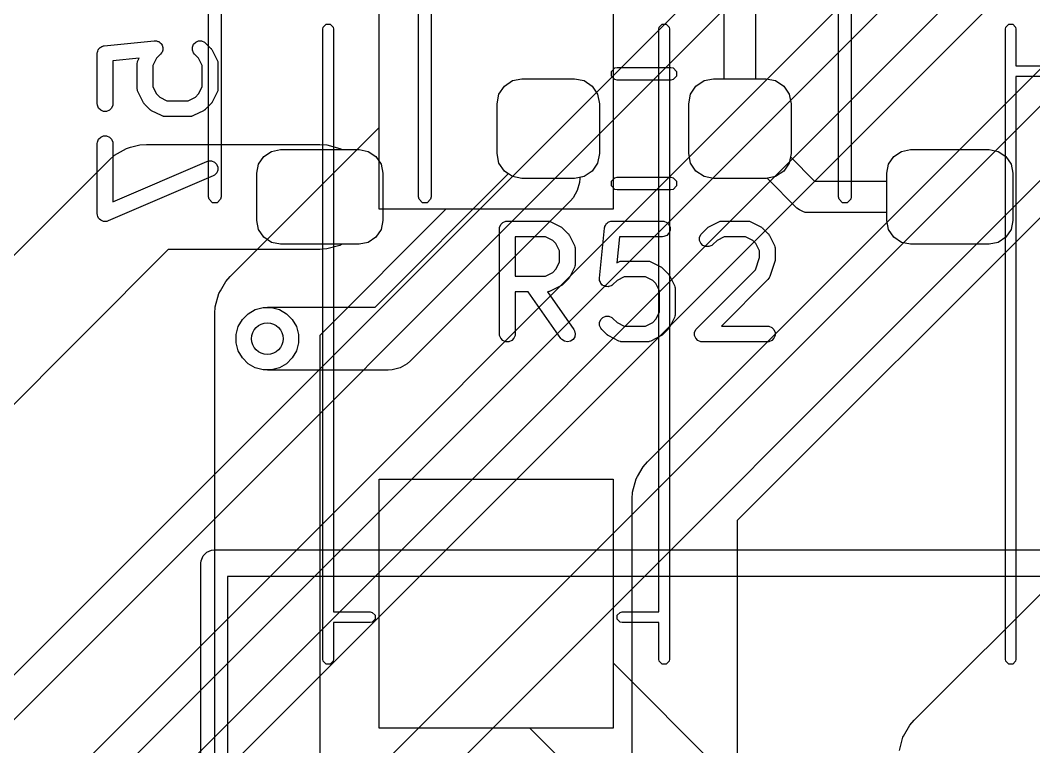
# Model space of a CAD drawing. Header units: inches. Extents: x 1.3 to 5.24, y -7.03 to -1.12.
# Drawn here: x 3.4507 to 3.8307, y -4.1884 to -3.9161 of the extents above; entities that cross this region are included whole.
import ezdxf

# ---------------------------------------------------------------- set-up
doc = ezdxf.new("R2010")
doc.units = ezdxf.units.IN
doc.header["$MEASUREMENT"] = 0
for name, color, linetype, true_color in [('B.Cu', 153, 'CONTINUOUS', 0x4d7fc4), ('B.Mask', 4, 'CONTINUOUS', 0x02ffee), ('B.Paste', 132, 'CONTINUOUS', 0x00c2c2), ('B.Silkscreen', 31, 'CONTINUOUS', 0xe8b2a7), ('F.Cu', 13, 'CONTINUOUS', 0xc83434), ('F.Mask', 201, 'CONTINUOUS', 0xd864ff), ('F.Paste', 253, 'CONTINUOUS', 0xb4a09a), ('F.Silkscreen', 41, 'CONTINUOUS', 0xf2eda1), ('In1.Cu', 91, 'CONTINUOUS', 0x7fc87f), ('In2.Cu', 33, 'CONTINUOUS', 0xce7d2c)]:
    doc.layers.add(name, color=color, linetype=linetype, true_color=true_color)

msp = doc.modelspace()

# ---------------------------------------------------------------- linework, layer by layer
at = {"layer": 'B.Cu', "linetype": 'CONTINUOUS'}
for p, q in [((3.5852, -3.95629), (3.5852, -3.89358)), ((3.673, -3.89358), (3.673, -3.98689)), ((3.52939, -4.01211), (3.5852, -3.95629)), ((3.61029, -3.98689), (3.56299, -4.03418)), ((3.673, -3.98689), (3.61029, -3.98689)), ((3.52769, -4.01405), (3.52939, -4.01211)), ((3.52573, -4.01744), (3.52769, -4.01405)), ((3.52769, -4.01405), (3.52769, -4.01405)), ((3.52379, -4.02346), (3.52512, -4.0185)), ((3.52512, -4.0185), (3.52573, -4.01744)), ((3.52362, -4.02603), (3.52379, -4.02346)), ((3.52379, -4.02346), (3.52379, -4.02346)), ((3.52362, -4.03543), (3.52362, -4.02603)), ((3.56299, -4.03418), (3.56299, -4.03543)), ((3.52362, -4.22752), (3.52362, -4.03543)), ((3.56299, -4.03543), (3.56299, -4.21936)), ((3.5852, -4.18138), (3.5852, -4.08807)), ((3.5852, -4.08807), (3.673, -4.08807)), ((3.673, -4.08807), (3.673, -4.15697)), ((3.78587, -4.17842), (3.84111, -4.12318)), ((3.673, -4.15697), (3.71371, -4.19768)), ((3.78417, -4.18036), (3.78587, -4.17842)), ((3.64173, -4.18138), (3.5852, -4.18138)), ((3.6801, -4.21975), (3.64173, -4.18138)), ((3.78184, -4.18439), (3.78417, -4.18036)), ((3.78417, -4.18036), (3.78417, -4.18036)), ((3.78027, -4.18977), (3.7816, -4.18481)), ((3.7816, -4.18481), (3.78184, -4.18439))]:
    msp.add_line(p, q, dxfattribs=at)
at = {"layer": 'B.Cu'}
msp.add_circle((3.54331, -4.03543), 0.00591, dxfattribs=at)
at = {"layer": 'B.Mask', "linetype": 'CONTINUOUS'}
for p, q in [((3.5852, -3.98689), (3.5852, -3.89358)), ((3.673, -3.89358), (3.673, -3.98689)), ((3.673, -3.98689), (3.5852, -3.98689)), ((3.5852, -4.18138), (3.5852, -4.08807)), ((3.5852, -4.08807), (3.673, -4.08807)), ((3.673, -4.08807), (3.673, -4.18138)), ((3.673, -4.18138), (3.5852, -4.18138))]:
    msp.add_line(p, q, dxfattribs=at)
at = {"layer": 'B.Paste', "linetype": 'CONTINUOUS'}
for p, q in [((3.5852, -3.98689), (3.5852, -3.89358)), ((3.673, -3.89358), (3.673, -3.98689)), ((3.673, -3.98689), (3.5852, -3.98689)), ((3.5852, -4.18138), (3.5852, -4.08807)), ((3.5852, -4.08807), (3.673, -4.08807)), ((3.673, -4.08807), (3.673, -4.18138)), ((3.673, -4.18138), (3.5852, -4.18138))]:
    msp.add_line(p, q, dxfattribs=at)
at = {"layer": 'B.Silkscreen', "linetype": 'CONTINUOUS'}
for p, q in [((3.56414, -3.91937), (3.56429, -3.91862)), ((3.56414, -4.15559), (3.56414, -3.91937)), ((3.56429, -3.91862), (3.56536, -3.91755)), ((3.56536, -3.91755), (3.56686, -3.91755)), ((3.56686, -3.91755), (3.56793, -3.91862)), ((3.56793, -3.91862), (3.56808, -3.91937)), ((3.56808, -3.91937), (3.56808, -4.13787)), ((3.69012, -3.91937), (3.69027, -3.91862)), ((3.69012, -4.13787), (3.69012, -3.91937)), ((3.69027, -3.91862), (3.69134, -3.91755)), ((3.69134, -3.91755), (3.69285, -3.91755)), ((3.69285, -3.91755), (3.69391, -3.91862)), ((3.69391, -3.91862), (3.69406, -3.91937)), ((3.69406, -3.91937), (3.69406, -4.15559)), ((3.82005, -3.91937), (3.8202, -3.91862)), ((3.82005, -4.15559), (3.82005, -3.91937)), ((3.8202, -3.91862), (3.82126, -3.91755)), ((3.82126, -3.91755), (3.82277, -3.91755)), ((3.82277, -3.91755), (3.82383, -3.91862)), ((3.82383, -3.91862), (3.82398, -3.91937)), ((3.82398, -3.91937), (3.82398, -3.93315)), ((3.48218, -3.92563), (3.50093, -3.92376)), ((3.50093, -3.92376), (3.50151, -3.92376)), ((3.50151, -3.92376), (3.50165, -3.9238)), ((3.50165, -3.9238), (3.5018, -3.9238)), ((3.5018, -3.9238), (3.5022, -3.92397)), ((3.5022, -3.92397), (3.50261, -3.92409)), ((3.50261, -3.92409), (3.50272, -3.92418)), ((3.50272, -3.92418), (3.50286, -3.92424)), ((3.50286, -3.92424), (3.50317, -3.92455)), ((3.50317, -3.92455), (3.5035, -3.92482)), ((3.5035, -3.92482), (3.50357, -3.92495)), ((3.50357, -3.92495), (3.50368, -3.92506)), ((3.50368, -3.92506), (3.50384, -3.92545)), ((3.5152, -3.92612), (3.51564, -3.92506)), ((3.51564, -3.92506), (3.51645, -3.92424)), ((3.51645, -3.92424), (3.51752, -3.9238)), ((3.51752, -3.9238), (3.51867, -3.9238)), ((3.51867, -3.9238), (3.51973, -3.92424)), ((3.51973, -3.92424), (3.52018, -3.92461)), ((3.52018, -3.92461), (3.52206, -3.92648)), ((3.47952, -3.92857), (3.47954, -3.92836)), ((3.47952, -3.94732), (3.47952, -3.92857)), ((3.47953, -3.92829), (3.47956, -3.92822)), ((3.47954, -3.92836), (3.47953, -3.92829)), ((3.47956, -3.92822), (3.47958, -3.928)), ((3.47958, -3.928), (3.47974, -3.9276)), ((3.47974, -3.9276), (3.47987, -3.92718)), ((3.47987, -3.92718), (3.47996, -3.92707)), ((3.47996, -3.92707), (3.48002, -3.92693)), ((3.48002, -3.92693), (3.48032, -3.92663)), ((3.48032, -3.92663), (3.4806, -3.92629)), ((3.4806, -3.92629), (3.48073, -3.92622)), ((3.48073, -3.92622), (3.48083, -3.92612)), ((3.48083, -3.92612), (3.48123, -3.92595)), ((3.48123, -3.92595), (3.48161, -3.92575)), ((3.48161, -3.92575), (3.48183, -3.9257)), ((3.48183, -3.9257), (3.4819, -3.92568)), ((3.4819, -3.92568), (3.48197, -3.92568)), ((3.48197, -3.92568), (3.48218, -3.92563)), ((3.50331, -3.92878), (3.50177, -3.93032)), ((3.50368, -3.92834), (3.50331, -3.92878)), ((3.50373, -3.9282), (3.50368, -3.92834)), ((3.50383, -3.92808), (3.50373, -3.9282)), ((3.50395, -3.92767), (3.50383, -3.92808)), ((3.50384, -3.92545), (3.50405, -3.92584)), ((3.50412, -3.92727), (3.50395, -3.92767)), ((3.50405, -3.92584), (3.50406, -3.92598)), ((3.50406, -3.92598), (3.50412, -3.92612)), ((3.50412, -3.92612), (3.50412, -3.92655)), ((3.50412, -3.92655), (3.50416, -3.92698)), ((3.50416, -3.92698), (3.50412, -3.92712)), ((3.50412, -3.92712), (3.50412, -3.92727)), ((3.5152, -3.92727), (3.5152, -3.92612)), ((3.51564, -3.92834), (3.5152, -3.92727)), ((3.51601, -3.92878), (3.51564, -3.92834)), ((3.51754, -3.93032), (3.51601, -3.92878)), ((3.52206, -3.92648), (3.52224, -3.92671)), ((3.52224, -3.92671), (3.5223, -3.92676)), ((3.5223, -3.92676), (3.52236, -3.92685)), ((3.52236, -3.92685), (3.52242, -3.92693)), ((3.52242, -3.92693), (3.52245, -3.927)), ((3.52245, -3.927), (3.52261, -3.92725)), ((3.52261, -3.92725), (3.52448, -3.931)), ((3.4952, -3.93027), (3.48543, -3.93124)), ((3.48543, -3.93124), (3.48543, -3.94732)), ((3.49452, -3.93232), (3.49458, -3.93174)), ((3.49452, -3.94169), (3.49452, -3.93232)), ((3.49458, -3.93174), (3.49462, -3.93165)), ((3.49462, -3.93154), (3.49483, -3.931)), ((3.49462, -3.93165), (3.49462, -3.93154)), ((3.49483, -3.931), (3.4952, -3.93027)), ((3.50177, -3.93032), (3.50042, -3.93302)), ((3.51889, -3.93302), (3.51754, -3.93032)), ((3.52448, -3.931), (3.52469, -3.93154)), ((3.52469, -3.93154), (3.5247, -3.93165)), ((3.5247, -3.93165), (3.52474, -3.93174)), ((3.52474, -3.93174), (3.5248, -3.93232)), ((3.5248, -3.93232), (3.5248, -3.94169)), ((3.50042, -3.93302), (3.50042, -3.941)), ((3.51889, -3.941), (3.51889, -3.93302)), ((3.82398, -3.93315), (3.83776, -3.93315)), ((3.83776, -3.93709), (3.82398, -3.93709)), ((3.82398, -3.93709), (3.82398, -4.15559)), ((3.49458, -3.94227), (3.49452, -3.94169)), ((3.49462, -3.94237), (3.49458, -3.94227)), ((3.49462, -3.94247), (3.49462, -3.94237)), ((3.49483, -3.94302), (3.49462, -3.94247)), ((3.49671, -3.94676), (3.49483, -3.94302)), ((3.50042, -3.941), (3.50177, -3.9437)), ((3.50177, -3.9437), (3.50297, -3.94489)), ((3.51634, -3.94489), (3.51754, -3.9437)), ((3.51754, -3.9437), (3.51889, -3.941)), ((3.52448, -3.94302), (3.52261, -3.94676)), ((3.52469, -3.94247), (3.52448, -3.94302)), ((3.5247, -3.94237), (3.52469, -3.94247)), ((3.52474, -3.94227), (3.5247, -3.94237)), ((3.5248, -3.94169), (3.52474, -3.94227)), ((3.47958, -3.9479), (3.47952, -3.94732)), ((3.48002, -3.94896), (3.47958, -3.9479)), ((3.48537, -3.9479), (3.48493, -3.94896)), ((3.48543, -3.94732), (3.48537, -3.9479)), ((3.49686, -3.94701), (3.49671, -3.94676)), ((3.49689, -3.94708), (3.49686, -3.94701)), ((3.49696, -3.94717), (3.49689, -3.94708)), ((3.49701, -3.94725), (3.49696, -3.94717)), ((3.49707, -3.94731), (3.49701, -3.94725)), ((3.49726, -3.94753), (3.49707, -3.94731)), ((3.49913, -3.94941), (3.49726, -3.94753)), ((3.50297, -3.94489), (3.50567, -3.94624)), ((3.50567, -3.94624), (3.51365, -3.94624)), ((3.51365, -3.94624), (3.51634, -3.94489)), ((3.52206, -3.94753), (3.52018, -3.94941)), ((3.52224, -3.94731), (3.52206, -3.94753)), ((3.5223, -3.94725), (3.52224, -3.94731)), ((3.52236, -3.94717), (3.5223, -3.94725)), ((3.52242, -3.94708), (3.52236, -3.94717)), ((3.52245, -3.94701), (3.52242, -3.94708)), ((3.52261, -3.94676), (3.52245, -3.94701)), ((3.48083, -3.94977), (3.48002, -3.94896)), ((3.4819, -3.95022), (3.48083, -3.94977)), ((3.48305, -3.95022), (3.4819, -3.95022)), ((3.48411, -3.94977), (3.48305, -3.95022)), ((3.48493, -3.94896), (3.48411, -3.94977)), ((3.49936, -3.94959), (3.49913, -3.94941)), ((3.49941, -3.94965), (3.49936, -3.94959)), ((3.4995, -3.94971), (3.49941, -3.94965)), ((3.49958, -3.94977), (3.4995, -3.94971)), ((3.49965, -3.9498), (3.49958, -3.94977)), ((3.4999, -3.94996), (3.49965, -3.9498)), ((3.50365, -3.95183), (3.4999, -3.94996)), ((3.51941, -3.94996), (3.51566, -3.95183)), ((3.51966, -3.9498), (3.51941, -3.94996)), ((3.51973, -3.94977), (3.51966, -3.9498)), ((3.51982, -3.94971), (3.51973, -3.94977)), ((3.5199, -3.94965), (3.51982, -3.94971)), ((3.51996, -3.94959), (3.5199, -3.94965)), ((3.52018, -3.94941), (3.51996, -3.94959)), ((3.50419, -3.95204), (3.50365, -3.95183)), ((3.5043, -3.95205), (3.50419, -3.95204)), ((3.50439, -3.95209), (3.5043, -3.95205)), ((3.50497, -3.95215), (3.50439, -3.95209)), ((3.51434, -3.95215), (3.50497, -3.95215)), ((3.51492, -3.95209), (3.51434, -3.95215)), ((3.51502, -3.95205), (3.51492, -3.95209)), ((3.51512, -3.95204), (3.51502, -3.95205)), ((3.51566, -3.95183), (3.51512, -3.95204)), ((3.47952, -3.96232), (3.47958, -3.96174)), ((3.47952, -3.98856), (3.47952, -3.96232)), ((3.47958, -3.96174), (3.48002, -3.96068)), ((3.48002, -3.96068), (3.48083, -3.95986)), ((3.48083, -3.95986), (3.4819, -3.95942)), ((3.4819, -3.95942), (3.48305, -3.95942)), ((3.48305, -3.95942), (3.48411, -3.95986)), ((3.48411, -3.95986), (3.48493, -3.96068)), ((3.48493, -3.96068), (3.48537, -3.96174)), ((3.48537, -3.96174), (3.48543, -3.96232)), ((3.48543, -3.96232), (3.48543, -3.98409)), ((3.48543, -3.98409), (3.52068, -3.96898)), ((3.52068, -3.96898), (3.52123, -3.9688)), ((3.52123, -3.9688), (3.52238, -3.96879)), ((3.52238, -3.96879), (3.52345, -3.96922)), ((3.52345, -3.96922), (3.52428, -3.97002)), ((3.52428, -3.97002), (3.52473, -3.97108)), ((3.52301, -3.97441), (3.48364, -3.99128)), ((3.52351, -3.97413), (3.52301, -3.97441)), ((3.52432, -3.9733), (3.52351, -3.97413)), ((3.52475, -3.97223), (3.52432, -3.9733)), ((3.52473, -3.97108), (3.52475, -3.97223)), ((3.47958, -3.98914), (3.47952, -3.98856)), ((3.47958, -3.98916), (3.47958, -3.98914)), ((3.47958, -3.98918), (3.47958, -3.98916)), ((3.4798, -3.98969), (3.47958, -3.98918)), ((3.48002, -3.9902), (3.4798, -3.98969)), ((3.48003, -3.99022), (3.48002, -3.9902)), ((3.48004, -3.99023), (3.48003, -3.99022)), ((3.48044, -3.99062), (3.48004, -3.99023)), ((3.48083, -3.99102), (3.48044, -3.99062)), ((3.48085, -3.99103), (3.48083, -3.99102)), ((3.48086, -3.99104), (3.48085, -3.99103)), ((3.48138, -3.99125), (3.48086, -3.99104)), ((3.4819, -3.99146), (3.48138, -3.99125)), ((3.48192, -3.99146), (3.4819, -3.99146)), ((3.48193, -3.99147), (3.48192, -3.99146)), ((3.48249, -3.99146), (3.48193, -3.99147)), ((3.48305, -3.99146), (3.48249, -3.99146)), ((3.48307, -3.99145), (3.48305, -3.99146)), ((3.48308, -3.99145), (3.48307, -3.99145)), ((3.48364, -3.99128), (3.48308, -3.99145)), ((3.56808, -4.13787), (3.58186, -4.13787)), ((3.58186, -4.13787), (3.58261, -4.13802)), ((3.67559, -4.13802), (3.67634, -4.13787)), ((3.67634, -4.13787), (3.69012, -4.13787)), ((3.58261, -4.14166), (3.58186, -4.14181)), ((3.58261, -4.13802), (3.58368, -4.13909)), ((3.58368, -4.1406), (3.58261, -4.14166)), ((3.58368, -4.13909), (3.58368, -4.1406)), ((3.67453, -4.13909), (3.67559, -4.13802)), ((3.67453, -4.1406), (3.67453, -4.13909)), ((3.67559, -4.14166), (3.67453, -4.1406)), ((3.67634, -4.14181), (3.67559, -4.14166)), ((3.58186, -4.14181), (3.56808, -4.14181)), ((3.56808, -4.14181), (3.56808, -4.15559)), ((3.69012, -4.14181), (3.67634, -4.14181)), ((3.69012, -4.15559), (3.69012, -4.14181)), ((3.56429, -4.15634), (3.56414, -4.15559)), ((3.56536, -4.15741), (3.56429, -4.15634)), ((3.56793, -4.15634), (3.56686, -4.15741)), ((3.56808, -4.15559), (3.56793, -4.15634)), ((3.69027, -4.15634), (3.69012, -4.15559)), ((3.69134, -4.15741), (3.69027, -4.15634)), ((3.69391, -4.15634), (3.69285, -4.15741)), ((3.69406, -4.15559), (3.69391, -4.15634)), ((3.8202, -4.15634), (3.82005, -4.15559)), ((3.82126, -4.15741), (3.8202, -4.15634)), ((3.82383, -4.15634), (3.82277, -4.15741)), ((3.82398, -4.15559), (3.82383, -4.15634)), ((3.56686, -4.15741), (3.56536, -4.15741)), ((3.69285, -4.15741), (3.69134, -4.15741)), ((3.82277, -4.15741), (3.82126, -4.15741))]:
    msp.add_line(p, q, dxfattribs=at)
at = {"layer": 'F.Cu', "linetype": 'CONTINUOUS'}
for p, q in [((3.71457, -3.93799), (3.71457, -3.9065)), ((3.72638, -3.9065), (3.72638, -3.93799)), ((3.63217, -3.94073), (3.6352, -3.9387)), ((3.6352, -3.9387), (3.63878, -3.93799)), ((3.63878, -3.93799), (3.65846, -3.93799)), ((3.65846, -3.93799), (3.66204, -3.9387)), ((3.66204, -3.9387), (3.66508, -3.94073)), ((3.70402, -3.94073), (3.70705, -3.9387)), ((3.70705, -3.9387), (3.71063, -3.93799)), ((3.71063, -3.93799), (3.71457, -3.93799)), ((3.72638, -3.93799), (3.73031, -3.93799)), ((3.73031, -3.93799), (3.73389, -3.9387)), ((3.73389, -3.9387), (3.73693, -3.94073)), ((3.62943, -3.94734), (3.63014, -3.94376)), ((3.63014, -3.94376), (3.63217, -3.94073)), ((3.66508, -3.94073), (3.6671, -3.94376)), ((3.6671, -3.94376), (3.66781, -3.94734)), ((3.70128, -3.94734), (3.70199, -3.94376)), ((3.70199, -3.94376), (3.70402, -3.94073)), ((3.73693, -3.94073), (3.73895, -3.94376)), ((3.73895, -3.94376), (3.73967, -3.94734)), ((3.62943, -3.96604), (3.62943, -3.94734)), ((3.66781, -3.94734), (3.66781, -3.96604)), ((3.70128, -3.96604), (3.70128, -3.94734)), ((3.73967, -3.94734), (3.73967, -3.96604)), ((3.49204, -3.96368), (3.49546, -3.96277)), ((3.49546, -3.96277), (3.49803, -3.9626)), ((3.49546, -3.96277), (3.49546, -3.96277)), ((3.49803, -3.9626), (3.56299, -3.9626)), ((3.56299, -3.9626), (3.56556, -3.96277)), ((3.56556, -3.96277), (3.57053, -3.9641)), ((3.48411, -3.96836), (3.48605, -3.96667)), ((3.48605, -3.96667), (3.4905, -3.9641)), ((3.48605, -3.96667), (3.48605, -3.96667)), ((3.4905, -3.9641), (3.49204, -3.96368)), ((3.57053, -3.9641), (3.57134, -3.96457)), ((3.57134, -3.96457), (3.57776, -3.96457)), ((3.57776, -3.96457), (3.58115, -3.96524)), ((3.58115, -3.96524), (3.58402, -3.96716)), ((3.63014, -3.96962), (3.62943, -3.96604)), ((3.66781, -3.96604), (3.6671, -3.96962)), ((3.70199, -3.96962), (3.70128, -3.96604)), ((3.73967, -3.96604), (3.73942, -3.96729)), ((3.77819, -3.96716), (3.78106, -3.96524)), ((3.78106, -3.96524), (3.78445, -3.96457)), ((3.78445, -3.96457), (3.81398, -3.96457)), ((3.81398, -3.96457), (3.81737, -3.96524)), ((3.81737, -3.96524), (3.82024, -3.96716)), ((3.37191, -4.08057), (3.48411, -3.96836)), ((3.58402, -3.96716), (3.58594, -3.97004)), ((3.58594, -3.97004), (3.58661, -3.97343)), ((3.63217, -3.97266), (3.63014, -3.96962)), ((3.6671, -3.96962), (3.66508, -3.97266)), ((3.70402, -3.97266), (3.70199, -3.96962)), ((3.73942, -3.96729), (3.74851, -3.97638)), ((3.77559, -3.97343), (3.77626, -3.97004)), ((3.77626, -3.97004), (3.77819, -3.96716)), ((3.82024, -3.96716), (3.82216, -3.97004)), ((3.82216, -3.97004), (3.82283, -3.97343)), ((3.58369, -4.02362), (3.63366, -3.97365)), ((3.58661, -3.97343), (3.58661, -3.99114)), ((3.63366, -3.97365), (3.63217, -3.97266)), ((3.66508, -3.97266), (3.66204, -3.97468)), ((3.70705, -3.97468), (3.70402, -3.97266)), ((3.77559, -3.97638), (3.77559, -3.97343)), ((3.82283, -3.97343), (3.82283, -3.99114)), ((3.66033, -3.97694), (3.65953, -3.97991)), ((3.66043, -3.97539), (3.66033, -3.97694)), ((3.66204, -3.97468), (3.66043, -3.975)), ((3.66043, -3.975), (3.66043, -3.97539)), ((3.71063, -3.97539), (3.70705, -3.97468)), ((3.73031, -3.97539), (3.71063, -3.97539)), ((3.73074, -3.97531), (3.73031, -3.97539)), ((3.74189, -3.98646), (3.73074, -3.97531)), ((3.74851, -3.97638), (3.77559, -3.97638)), ((3.65953, -3.97991), (3.65799, -3.98258)), ((3.65697, -3.98375), (3.59693, -4.04378)), ((3.65799, -3.98258), (3.65697, -3.98375)), ((3.74278, -3.98719), (3.74189, -3.98646)), ((3.74403, -3.98771), (3.74278, -3.98719)), ((3.74491, -3.98808), (3.74403, -3.98771)), ((3.74606, -3.98819), (3.74491, -3.98808)), ((3.77559, -3.98819), (3.74606, -3.98819)), ((3.77559, -3.99114), (3.77559, -3.98819)), ((3.58661, -3.99114), (3.58594, -3.99453)), ((3.77626, -3.99453), (3.77559, -3.99114)), ((3.82283, -3.99114), (3.82216, -3.99453)), ((3.58594, -3.99453), (3.58402, -3.99741)), ((3.77819, -3.99741), (3.77626, -3.99453)), ((3.82216, -3.99453), (3.82024, -3.99741)), ((3.57053, -4.00047), (3.56556, -4.0018)), ((3.57134, -4), (3.57053, -4.00047)), ((3.57776, -4), (3.57134, -4)), ((3.58115, -3.99933), (3.57776, -4)), ((3.58402, -3.99741), (3.58115, -3.99933)), ((3.78106, -3.99933), (3.77819, -3.99741)), ((3.78445, -4), (3.78106, -3.99933)), ((3.81398, -4), (3.78445, -4)), ((3.81737, -3.99933), (3.81398, -4)), ((3.82024, -3.99741), (3.81737, -3.99933)), ((3.50619, -4.00197), (3.40551, -4.10264)), ((3.56299, -4.00197), (3.50619, -4.00197)), ((3.56556, -4.0018), (3.56299, -4.00197)), ((3.53879, -4.02452), (3.54177, -4.02372)), ((3.54177, -4.02372), (3.54331, -4.02362)), ((3.54331, -4.02362), (3.58369, -4.02362)), ((3.53394, -4.02824), (3.53612, -4.02606)), ((3.53612, -4.02606), (3.53879, -4.02452)), ((3.5316, -4.03389), (3.5324, -4.03091)), ((3.5324, -4.03091), (3.53394, -4.02824)), ((3.5316, -4.03697), (3.5316, -4.03389)), ((3.5324, -4.03995), (3.5316, -4.03697)), ((3.53394, -4.04262), (3.5324, -4.03995)), ((3.53612, -4.0448), (3.53394, -4.04262)), ((3.53879, -4.04635), (3.53612, -4.0448)), ((3.54177, -4.04714), (3.53879, -4.04635)), ((3.5931, -4.04635), (3.59012, -4.04714)), ((3.59577, -4.0448), (3.5931, -4.04635)), ((3.59693, -4.04378), (3.59577, -4.0448)), ((3.54331, -4.04724), (3.54177, -4.04714)), ((3.58858, -4.04724), (3.54331, -4.04724)), ((3.59012, -4.04714), (3.58858, -4.04724))]:
    msp.add_line(p, q, dxfattribs=at)
at = {"layer": 'F.Cu'}
msp.add_circle((3.54331, -4.03543), 0.00591, dxfattribs=at)
at = {"layer": 'F.Mask', "linetype": 'CONTINUOUS'}
for p, q in [((3.63217, -3.94073), (3.6352, -3.9387)), ((3.6352, -3.9387), (3.63878, -3.93799)), ((3.63878, -3.93799), (3.65846, -3.93799)), ((3.65846, -3.93799), (3.66204, -3.9387)), ((3.66204, -3.9387), (3.66508, -3.94073)), ((3.70402, -3.94073), (3.70705, -3.9387)), ((3.70705, -3.9387), (3.71063, -3.93799)), ((3.71063, -3.93799), (3.73031, -3.93799)), ((3.73031, -3.93799), (3.73389, -3.9387)), ((3.73389, -3.9387), (3.73693, -3.94073)), ((3.62943, -3.94734), (3.63014, -3.94376)), ((3.63014, -3.94376), (3.63217, -3.94073)), ((3.66508, -3.94073), (3.6671, -3.94376)), ((3.6671, -3.94376), (3.66781, -3.94734)), ((3.70128, -3.94734), (3.70199, -3.94376)), ((3.70199, -3.94376), (3.70402, -3.94073)), ((3.73693, -3.94073), (3.73895, -3.94376)), ((3.73895, -3.94376), (3.73967, -3.94734)), ((3.62943, -3.96604), (3.62943, -3.94734)), ((3.66781, -3.94734), (3.66781, -3.96604)), ((3.70128, -3.96604), (3.70128, -3.94734)), ((3.73967, -3.94734), (3.73967, -3.96604)), ((3.54196, -3.96716), (3.54484, -3.96524)), ((3.54484, -3.96524), (3.54823, -3.96457)), ((3.54823, -3.96457), (3.57776, -3.96457)), ((3.57776, -3.96457), (3.58115, -3.96524)), ((3.58115, -3.96524), (3.58402, -3.96716)), ((3.63014, -3.96962), (3.62943, -3.96604)), ((3.66781, -3.96604), (3.6671, -3.96962)), ((3.70199, -3.96962), (3.70128, -3.96604)), ((3.73967, -3.96604), (3.73895, -3.96962)), ((3.77819, -3.96716), (3.78106, -3.96524)), ((3.78106, -3.96524), (3.78445, -3.96457)), ((3.78445, -3.96457), (3.81398, -3.96457)), ((3.81398, -3.96457), (3.81737, -3.96524)), ((3.81737, -3.96524), (3.82024, -3.96716)), ((3.53937, -3.97343), (3.54004, -3.97004)), ((3.54004, -3.97004), (3.54196, -3.96716)), ((3.58402, -3.96716), (3.58594, -3.97004)), ((3.58594, -3.97004), (3.58661, -3.97343)), ((3.63217, -3.97266), (3.63014, -3.96962)), ((3.6671, -3.96962), (3.66508, -3.97266)), ((3.70402, -3.97266), (3.70199, -3.96962)), ((3.73895, -3.96962), (3.73693, -3.97266)), ((3.77559, -3.97343), (3.77626, -3.97004)), ((3.77626, -3.97004), (3.77819, -3.96716)), ((3.82024, -3.96716), (3.82216, -3.97004)), ((3.82216, -3.97004), (3.82283, -3.97343)), ((3.53937, -3.99114), (3.53937, -3.97343)), ((3.58661, -3.97343), (3.58661, -3.99114)), ((3.6352, -3.97468), (3.63217, -3.97266)), ((3.66508, -3.97266), (3.66204, -3.97468)), ((3.70705, -3.97468), (3.70402, -3.97266)), ((3.73693, -3.97266), (3.73389, -3.97468)), ((3.77559, -3.99114), (3.77559, -3.97343)), ((3.82283, -3.97343), (3.82283, -3.99114)), ((3.63878, -3.97539), (3.6352, -3.97468)), ((3.65846, -3.97539), (3.63878, -3.97539)), ((3.66204, -3.97468), (3.65846, -3.97539)), ((3.71063, -3.97539), (3.70705, -3.97468)), ((3.73031, -3.97539), (3.71063, -3.97539)), ((3.73389, -3.97468), (3.73031, -3.97539)), ((3.54004, -3.99453), (3.53937, -3.99114)), ((3.58661, -3.99114), (3.58594, -3.99453)), ((3.77626, -3.99453), (3.77559, -3.99114)), ((3.82283, -3.99114), (3.82216, -3.99453)), ((3.54196, -3.99741), (3.54004, -3.99453)), ((3.58594, -3.99453), (3.58402, -3.99741)), ((3.77819, -3.99741), (3.77626, -3.99453)), ((3.82216, -3.99453), (3.82024, -3.99741)), ((3.54484, -3.99933), (3.54196, -3.99741)), ((3.54823, -4), (3.54484, -3.99933)), ((3.57776, -4), (3.54823, -4)), ((3.58115, -3.99933), (3.57776, -4)), ((3.58402, -3.99741), (3.58115, -3.99933)), ((3.78106, -3.99933), (3.77819, -3.99741)), ((3.78445, -4), (3.78106, -3.99933)), ((3.81398, -4), (3.78445, -4)), ((3.81737, -3.99933), (3.81398, -4)), ((3.82024, -3.99741), (3.81737, -3.99933))]:
    msp.add_line(p, q, dxfattribs=at)
at = {"layer": 'F.Paste', "linetype": 'CONTINUOUS'}
for p, q in [((3.63217, -3.94073), (3.6352, -3.9387)), ((3.6352, -3.9387), (3.63878, -3.93799)), ((3.63878, -3.93799), (3.65846, -3.93799)), ((3.65846, -3.93799), (3.66204, -3.9387)), ((3.66204, -3.9387), (3.66508, -3.94073)), ((3.70402, -3.94073), (3.70705, -3.9387)), ((3.70705, -3.9387), (3.71063, -3.93799)), ((3.71063, -3.93799), (3.73031, -3.93799)), ((3.73031, -3.93799), (3.73389, -3.9387)), ((3.73389, -3.9387), (3.73693, -3.94073)), ((3.62943, -3.94734), (3.63014, -3.94376)), ((3.63014, -3.94376), (3.63217, -3.94073)), ((3.66508, -3.94073), (3.6671, -3.94376)), ((3.6671, -3.94376), (3.66781, -3.94734)), ((3.70128, -3.94734), (3.70199, -3.94376)), ((3.70199, -3.94376), (3.70402, -3.94073)), ((3.73693, -3.94073), (3.73895, -3.94376)), ((3.73895, -3.94376), (3.73967, -3.94734)), ((3.62943, -3.96604), (3.62943, -3.94734)), ((3.66781, -3.94734), (3.66781, -3.96604)), ((3.70128, -3.96604), (3.70128, -3.94734)), ((3.73967, -3.94734), (3.73967, -3.96604)), ((3.54196, -3.96716), (3.54484, -3.96524)), ((3.54484, -3.96524), (3.54823, -3.96457)), ((3.54823, -3.96457), (3.57776, -3.96457)), ((3.57776, -3.96457), (3.58115, -3.96524)), ((3.58115, -3.96524), (3.58402, -3.96716)), ((3.63014, -3.96962), (3.62943, -3.96604)), ((3.66781, -3.96604), (3.6671, -3.96962)), ((3.70199, -3.96962), (3.70128, -3.96604)), ((3.73967, -3.96604), (3.73895, -3.96962)), ((3.77819, -3.96716), (3.78106, -3.96524)), ((3.78106, -3.96524), (3.78445, -3.96457)), ((3.78445, -3.96457), (3.81398, -3.96457)), ((3.81398, -3.96457), (3.81737, -3.96524)), ((3.81737, -3.96524), (3.82024, -3.96716)), ((3.53937, -3.97343), (3.54004, -3.97004)), ((3.54004, -3.97004), (3.54196, -3.96716)), ((3.58402, -3.96716), (3.58594, -3.97004)), ((3.58594, -3.97004), (3.58661, -3.97343)), ((3.63217, -3.97266), (3.63014, -3.96962)), ((3.6671, -3.96962), (3.66508, -3.97266)), ((3.70402, -3.97266), (3.70199, -3.96962)), ((3.73895, -3.96962), (3.73693, -3.97266)), ((3.77559, -3.97343), (3.77626, -3.97004)), ((3.77626, -3.97004), (3.77819, -3.96716)), ((3.82024, -3.96716), (3.82216, -3.97004)), ((3.82216, -3.97004), (3.82283, -3.97343)), ((3.53937, -3.99114), (3.53937, -3.97343)), ((3.58661, -3.97343), (3.58661, -3.99114)), ((3.6352, -3.97468), (3.63217, -3.97266)), ((3.66508, -3.97266), (3.66204, -3.97468)), ((3.70705, -3.97468), (3.70402, -3.97266)), ((3.73693, -3.97266), (3.73389, -3.97468)), ((3.77559, -3.99114), (3.77559, -3.97343)), ((3.82283, -3.97343), (3.82283, -3.99114)), ((3.63878, -3.97539), (3.6352, -3.97468)), ((3.65846, -3.97539), (3.63878, -3.97539)), ((3.66204, -3.97468), (3.65846, -3.97539)), ((3.71063, -3.97539), (3.70705, -3.97468)), ((3.73031, -3.97539), (3.71063, -3.97539)), ((3.73389, -3.97468), (3.73031, -3.97539)), ((3.54004, -3.99453), (3.53937, -3.99114)), ((3.58661, -3.99114), (3.58594, -3.99453)), ((3.77626, -3.99453), (3.77559, -3.99114)), ((3.82283, -3.99114), (3.82216, -3.99453)), ((3.54196, -3.99741), (3.54004, -3.99453)), ((3.58594, -3.99453), (3.58402, -3.99741)), ((3.77819, -3.99741), (3.77626, -3.99453)), ((3.82216, -3.99453), (3.82024, -3.99741)), ((3.54484, -3.99933), (3.54196, -3.99741)), ((3.54823, -4), (3.54484, -3.99933)), ((3.57776, -4), (3.54823, -4)), ((3.58115, -3.99933), (3.57776, -4)), ((3.58402, -3.99741), (3.58115, -3.99933)), ((3.78106, -3.99933), (3.77819, -3.99741)), ((3.78445, -4), (3.78106, -3.99933)), ((3.81398, -4), (3.78445, -4)), ((3.81737, -3.99933), (3.81398, -4)), ((3.82024, -3.99741), (3.81737, -3.99933))]:
    msp.add_line(p, q, dxfattribs=at)
at = {"layer": 'F.Silkscreen', "linetype": 'CONTINUOUS'}
for p, q in [((3.52126, -3.98228), (3.52126, -3.82441)), ((3.60472, -3.82441), (3.60472, -3.98228)), ((3.75748, -3.98228), (3.75748, -3.82441)), ((3.52598, -3.82677), (3.52598, -3.98228)), ((3.6, -3.98228), (3.6, -3.82677)), ((3.7622, -3.82677), (3.7622, -3.98228)), ((3.67234, -3.93522), (3.67361, -3.93394)), ((3.67234, -3.93703), (3.67234, -3.93522)), ((3.67361, -3.93394), (3.67452, -3.93376)), ((3.67452, -3.93376), (3.69458, -3.93376)), ((3.69458, -3.93376), (3.69548, -3.93394)), ((3.69548, -3.93394), (3.69676, -3.93522)), ((3.69676, -3.93522), (3.69676, -3.93703)), ((3.67361, -3.9383), (3.67234, -3.93703)), ((3.67452, -3.93848), (3.67361, -3.9383)), ((3.69458, -3.93848), (3.67452, -3.93848)), ((3.69548, -3.9383), (3.69458, -3.93848)), ((3.69676, -3.93703), (3.69548, -3.9383)), ((3.67234, -3.97636), (3.67361, -3.97508)), ((3.67234, -3.97817), (3.67234, -3.97636)), ((3.67361, -3.97945), (3.67234, -3.97817)), ((3.67361, -3.97508), (3.67452, -3.9749)), ((3.67452, -3.9749), (3.69458, -3.9749)), ((3.69458, -3.9749), (3.69548, -3.97508)), ((3.69548, -3.97508), (3.69676, -3.97636)), ((3.69676, -3.97817), (3.69548, -3.97945)), ((3.69676, -3.97636), (3.69676, -3.97817)), ((3.67452, -3.97963), (3.67361, -3.97945)), ((3.69458, -3.97963), (3.67452, -3.97963)), ((3.69548, -3.97945), (3.69458, -3.97963)), ((3.52144, -3.98319), (3.52126, -3.98228)), ((3.52272, -3.98447), (3.52144, -3.98319)), ((3.52453, -3.98447), (3.52272, -3.98447)), ((3.5258, -3.98319), (3.52453, -3.98447)), ((3.52598, -3.98228), (3.5258, -3.98319)), ((3.60018, -3.98319), (3.6, -3.98228)), ((3.60146, -3.98447), (3.60018, -3.98319)), ((3.60327, -3.98447), (3.60146, -3.98447)), ((3.60454, -3.98319), (3.60327, -3.98447)), ((3.60472, -3.98228), (3.60454, -3.98319)), ((3.75766, -3.98319), (3.75748, -3.98228)), ((3.75894, -3.98447), (3.75766, -3.98319)), ((3.76075, -3.98447), (3.75894, -3.98447)), ((3.76202, -3.98319), (3.76075, -3.98447)), ((3.7622, -3.98228), (3.76202, -3.98319)), ((3.6304, -3.99371), (3.63084, -3.99264)), ((3.63084, -3.99264), (3.63166, -3.99183)), ((3.63166, -3.99183), (3.63272, -3.99139)), ((3.63272, -3.99139), (3.6333, -3.99133)), ((3.6333, -3.99133), (3.64829, -3.99133)), ((3.64829, -3.99133), (3.64887, -3.99139)), ((3.64887, -3.99139), (3.64897, -3.99143)), ((3.64897, -3.99143), (3.64907, -3.99144)), ((3.64907, -3.99144), (3.64961, -3.99164)), ((3.64961, -3.99164), (3.65336, -3.99352)), ((3.65336, -3.99352), (3.65361, -3.99367)), ((3.6698, -3.99364), (3.66984, -3.99342)), ((3.66984, -3.99342), (3.67005, -3.99304)), ((3.67005, -3.99304), (3.67021, -3.99264)), ((3.67021, -3.99264), (3.67032, -3.99254)), ((3.67032, -3.99254), (3.67039, -3.99241)), ((3.67039, -3.99241), (3.67072, -3.99213)), ((3.67072, -3.99213), (3.67103, -3.99183)), ((3.67103, -3.99183), (3.67116, -3.99177)), ((3.67116, -3.99177), (3.67128, -3.99168)), ((3.67128, -3.99168), (3.67169, -3.99155)), ((3.67169, -3.99155), (3.67209, -3.99139)), ((3.67209, -3.99139), (3.67231, -3.99137)), ((3.67231, -3.99137), (3.67238, -3.99135)), ((3.67238, -3.99135), (3.67245, -3.99135)), ((3.67245, -3.99135), (3.67267, -3.99133)), ((3.67267, -3.99133), (3.69141, -3.99133)), ((3.69141, -3.99133), (3.69199, -3.99139)), ((3.69199, -3.99139), (3.69305, -3.99183)), ((3.69305, -3.99183), (3.69387, -3.99264)), ((3.69387, -3.99264), (3.69431, -3.99371)), ((3.70859, -3.99367), (3.70884, -3.99352)), ((3.70884, -3.99352), (3.71259, -3.99164)), ((3.71259, -3.99164), (3.71313, -3.99144)), ((3.71313, -3.99144), (3.71324, -3.99143)), ((3.71324, -3.99143), (3.71333, -3.99139)), ((3.71333, -3.99139), (3.71391, -3.99133)), ((3.71391, -3.99133), (3.72328, -3.99133)), ((3.72328, -3.99133), (3.72386, -3.99139)), ((3.72386, -3.99139), (3.72396, -3.99143)), ((3.72396, -3.99143), (3.72406, -3.99144)), ((3.72406, -3.99144), (3.72461, -3.99164)), ((3.72461, -3.99164), (3.72835, -3.99352)), ((3.72835, -3.99352), (3.7286, -3.99367)), ((3.63034, -3.99428), (3.6304, -3.99371)), ((3.63034, -4.03365), (3.63034, -3.99428)), ((3.6476, -3.99724), (3.63625, -3.99724)), ((3.63625, -3.99724), (3.63625, -4.01195)), ((3.65029, -3.99859), (3.6476, -3.99724)), ((3.65361, -3.99367), (3.65368, -3.9937)), ((3.65368, -3.9937), (3.65376, -3.99377)), ((3.65376, -3.99377), (3.65385, -3.99383)), ((3.65385, -3.99383), (3.6539, -3.99389)), ((3.6539, -3.99389), (3.65413, -3.99407)), ((3.65413, -3.99407), (3.65601, -3.99595)), ((3.65601, -3.99595), (3.65619, -3.99617)), ((3.65619, -3.99617), (3.65625, -3.99622)), ((3.65625, -3.99622), (3.65631, -3.99631)), ((3.65631, -3.99631), (3.65637, -3.99639)), ((3.65637, -3.99639), (3.6564, -3.99647)), ((3.6564, -3.99647), (3.65656, -3.99671)), ((3.65656, -3.99671), (3.65843, -4.00046)), ((3.66785, -4.01274), (3.66973, -3.99399)), ((3.66973, -3.99399), (3.66977, -3.99378)), ((3.66977, -3.99371), (3.6698, -3.99364)), ((3.66977, -3.99378), (3.66977, -3.99371)), ((3.67534, -3.99724), (3.67436, -4.00701)), ((3.69141, -3.99724), (3.67534, -3.99724)), ((3.69199, -3.99718), (3.69141, -3.99724)), ((3.69305, -3.99674), (3.69199, -3.99718)), ((3.69387, -3.99592), (3.69305, -3.99674)), ((3.69431, -3.99486), (3.69387, -3.99592)), ((3.69431, -3.99371), (3.69431, -3.99486)), ((3.70539, -3.99746), (3.70583, -3.99639)), ((3.70583, -3.99639), (3.7062, -3.99595)), ((3.7062, -3.99595), (3.70807, -3.99407)), ((3.70807, -3.99407), (3.7083, -3.99389)), ((3.7083, -3.99389), (3.70835, -3.99383)), ((3.70835, -3.99383), (3.70844, -3.99377)), ((3.70844, -3.99377), (3.70852, -3.9937)), ((3.70852, -3.9937), (3.70859, -3.99367)), ((3.71461, -3.99724), (3.71191, -3.99859)), ((3.72259, -3.99724), (3.71461, -3.99724)), ((3.72528, -3.99859), (3.72259, -3.99724)), ((3.7286, -3.99367), (3.72867, -3.9937)), ((3.72867, -3.9937), (3.72876, -3.99377)), ((3.72876, -3.99377), (3.72884, -3.99383)), ((3.72884, -3.99383), (3.7289, -3.99389)), ((3.7289, -3.99389), (3.72912, -3.99407)), ((3.72912, -3.99407), (3.731, -3.99595)), ((3.731, -3.99595), (3.73118, -3.99617)), ((3.73118, -3.99617), (3.73124, -3.99622)), ((3.73124, -3.99622), (3.7313, -3.99631)), ((3.7313, -3.99631), (3.73136, -3.99639)), ((3.73136, -3.99639), (3.73139, -3.99647)), ((3.73139, -3.99647), (3.73155, -3.99671)), ((3.73155, -3.99671), (3.73342, -4.00046)), ((3.65149, -3.99978), (3.65029, -3.99859)), ((3.65284, -4.00248), (3.65149, -3.99978)), ((3.65843, -4.00046), (3.65864, -4.001)), ((3.65864, -4.001), (3.65865, -4.00111)), ((3.65865, -4.00111), (3.65869, -4.00121)), ((3.70539, -3.99861), (3.70539, -3.99746)), ((3.70583, -3.99967), (3.70539, -3.99861)), ((3.70665, -4.00049), (3.70583, -3.99967)), ((3.70771, -4.00093), (3.70665, -4.00049)), ((3.70886, -4.00093), (3.70771, -4.00093)), ((3.70993, -4.00049), (3.70886, -4.00093)), ((3.71037, -4.00012), (3.70993, -4.00049)), ((3.71191, -3.99859), (3.71037, -4.00012)), ((3.72648, -3.99978), (3.72528, -3.99859)), ((3.72783, -4.00248), (3.72648, -3.99978)), ((3.73342, -4.00046), (3.73363, -4.001)), ((3.73363, -4.001), (3.73364, -4.00111)), ((3.73364, -4.00111), (3.73368, -4.00121)), ((3.65284, -4.00671), (3.65284, -4.00248)), ((3.65869, -4.00121), (3.65875, -4.00178)), ((3.65875, -4.00178), (3.65875, -4.00741)), ((3.72783, -4.00505), (3.72783, -4.00248)), ((3.73368, -4.00121), (3.73374, -4.00178)), ((3.73374, -4.00178), (3.73374, -4.00553)), ((3.65149, -4.00941), (3.65284, -4.00671)), ((3.65843, -4.00873), (3.65656, -4.01248)), ((3.65864, -4.00819), (3.65843, -4.00873)), ((3.65865, -4.00808), (3.65864, -4.00819)), ((3.65869, -4.00798), (3.65865, -4.00808)), ((3.65875, -4.00741), (3.65869, -4.00798)), ((3.67436, -4.00701), (3.67509, -4.00664)), ((3.67509, -4.00664), (3.67564, -4.00643)), ((3.67564, -4.00643), (3.67574, -4.00643)), ((3.67574, -4.00643), (3.67584, -4.00639)), ((3.67584, -4.00639), (3.67642, -4.00633)), ((3.67642, -4.00633), (3.68579, -4.00633)), ((3.68579, -4.00633), (3.68637, -4.00639)), ((3.68637, -4.00639), (3.68646, -4.00643)), ((3.68646, -4.00643), (3.68657, -4.00643)), ((3.68657, -4.00643), (3.68711, -4.00664)), ((3.68711, -4.00664), (3.69086, -4.00852)), ((3.69086, -4.00852), (3.69111, -4.00867)), ((3.69111, -4.00867), (3.69118, -4.0087)), ((3.69118, -4.0087), (3.69126, -4.00877)), ((3.72633, -4.00956), (3.72783, -4.00505)), ((3.73358, -4.00647), (3.73171, -4.01209)), ((3.73365, -4.00618), (3.73358, -4.00647)), ((3.73368, -4.00611), (3.73365, -4.00618)), ((3.73369, -4.006), (3.73368, -4.00611)), ((3.73371, -4.0059), (3.73369, -4.006)), ((3.73374, -4.00553), (3.73371, -4.00582)), ((3.73371, -4.00582), (3.73371, -4.0059)), ((3.63625, -4.01195), (3.6476, -4.01195)), ((3.6476, -4.01195), (3.65029, -4.01061)), ((3.65029, -4.01061), (3.65149, -4.00941)), ((3.65656, -4.01248), (3.6564, -4.01273)), ((3.67711, -4.01224), (3.67441, -4.01358)), ((3.68509, -4.01224), (3.67711, -4.01224)), ((3.68779, -4.01358), (3.68509, -4.01224)), ((3.69126, -4.00877), (3.69135, -4.00882)), ((3.69135, -4.00882), (3.6914, -4.00888)), ((3.6914, -4.00888), (3.69163, -4.00907)), ((3.69163, -4.00907), (3.6935, -4.01094)), ((3.6935, -4.01094), (3.69369, -4.01117)), ((3.69369, -4.01117), (3.69375, -4.01122)), ((3.69375, -4.01122), (3.6938, -4.01131)), ((3.6938, -4.01131), (3.69387, -4.01139)), ((3.69387, -4.01139), (3.6939, -4.01146)), ((3.6939, -4.01146), (3.69405, -4.01171)), ((3.69405, -4.01171), (3.69593, -4.01546)), ((3.70432, -4.03157), (3.72633, -4.00956)), ((3.73171, -4.01209), (3.73147, -4.01262)), ((3.65336, -4.01567), (3.64961, -4.01755)), ((3.65361, -4.01552), (3.65336, -4.01567)), ((3.65368, -4.01549), (3.65361, -4.01552)), ((3.65376, -4.01542), (3.65368, -4.01549)), ((3.65385, -4.01536), (3.65376, -4.01542)), ((3.6539, -4.01531), (3.65385, -4.01536)), ((3.65413, -4.01512), (3.6539, -4.01531)), ((3.65601, -4.01324), (3.65413, -4.01512)), ((3.65619, -4.01302), (3.65601, -4.01324)), ((3.65625, -4.01297), (3.65619, -4.01302)), ((3.65631, -4.01288), (3.65625, -4.01297)), ((3.65637, -4.0128), (3.65631, -4.01288)), ((3.6564, -4.01273), (3.65637, -4.0128)), ((3.66785, -4.01332), (3.66785, -4.01274)), ((3.6679, -4.01346), (3.66785, -4.01332)), ((3.6679, -4.01361), (3.6679, -4.01346)), ((3.66806, -4.01401), (3.6679, -4.01361)), ((3.66818, -4.01442), (3.66806, -4.01401)), ((3.66828, -4.01453), (3.66818, -4.01442)), ((3.66834, -4.01467), (3.66828, -4.01453)), ((3.66864, -4.01498), (3.66834, -4.01467)), ((3.66891, -4.01531), (3.66864, -4.01498)), ((3.66905, -4.01538), (3.66891, -4.01531)), ((3.66915, -4.01549), (3.66905, -4.01538)), ((3.66955, -4.01565), (3.66915, -4.01549)), ((3.66993, -4.01586), (3.66955, -4.01565)), ((3.67008, -4.01587), (3.66993, -4.01586)), ((3.67022, -4.01593), (3.67008, -4.01587)), ((3.67065, -4.01593), (3.67022, -4.01593)), ((3.67108, -4.01597), (3.67065, -4.01593)), ((3.67122, -4.01593), (3.67108, -4.01597)), ((3.67137, -4.01593), (3.67122, -4.01593)), ((3.67177, -4.01576), (3.67137, -4.01593)), ((3.67218, -4.01564), (3.67177, -4.01576)), ((3.67229, -4.01554), (3.67218, -4.01564)), ((3.67243, -4.01549), (3.67229, -4.01554)), ((3.67288, -4.01512), (3.67243, -4.01549)), ((3.67441, -4.01358), (3.67288, -4.01512)), ((3.68899, -4.01478), (3.68779, -4.01358)), ((3.69034, -4.01748), (3.68899, -4.01478)), ((3.69593, -4.01546), (3.69614, -4.016)), ((3.69614, -4.016), (3.69614, -4.01611)), ((3.69614, -4.01611), (3.69618, -4.01621)), ((3.69618, -4.01621), (3.69624, -4.01678)), ((3.731, -4.01324), (3.71354, -4.0307)), ((3.73136, -4.0128), (3.731, -4.01324)), ((3.7314, -4.0127), (3.73136, -4.0128)), ((3.73147, -4.01262), (3.7314, -4.0127)), ((3.64113, -4.01786), (3.63625, -4.01786)), ((3.63625, -4.01786), (3.63625, -4.03365)), ((3.65337, -4.03535), (3.64113, -4.01786)), ((3.64887, -4.0178), (3.64834, -4.01786)), ((3.64834, -4.01786), (3.65821, -4.03196)), ((3.64897, -4.01776), (3.64887, -4.0178)), ((3.64907, -4.01775), (3.64897, -4.01776)), ((3.64961, -4.01755), (3.64907, -4.01775)), ((3.69034, -4.02546), (3.69034, -4.01748)), ((3.69624, -4.01678), (3.69624, -4.02616)), ((3.66834, -4.02826), (3.66915, -4.02745)), ((3.66915, -4.02745), (3.67022, -4.02701)), ((3.67022, -4.02701), (3.67137, -4.02701)), ((3.67137, -4.02701), (3.67243, -4.02745)), ((3.67243, -4.02745), (3.67288, -4.02782)), ((3.68899, -4.02816), (3.69034, -4.02546)), ((3.69593, -4.02748), (3.69405, -4.03123)), ((3.69614, -4.02694), (3.69593, -4.02748)), ((3.69618, -4.02673), (3.69614, -4.02683)), ((3.69614, -4.02683), (3.69614, -4.02694)), ((3.69624, -4.02616), (3.69618, -4.02673)), ((3.6679, -4.02933), (3.66834, -4.02826)), ((3.6679, -4.03048), (3.6679, -4.02933)), ((3.66834, -4.03155), (3.6679, -4.03048)), ((3.67288, -4.02782), (3.67441, -4.02935)), ((3.67441, -4.02935), (3.67711, -4.0307)), ((3.67711, -4.0307), (3.68509, -4.0307)), ((3.68509, -4.0307), (3.68779, -4.02935)), ((3.68779, -4.02935), (3.68899, -4.02816)), ((3.6939, -4.03147), (3.69387, -4.03155)), ((3.69405, -4.03123), (3.6939, -4.03147)), ((3.71354, -4.0307), (3.73078, -4.0307)), ((3.73078, -4.0307), (3.73136, -4.03076)), ((3.73136, -4.03076), (3.73242, -4.0312)), ((3.73242, -4.0312), (3.73324, -4.03201)), ((3.6304, -4.03423), (3.63034, -4.03365)), ((3.63084, -4.03529), (3.6304, -4.03423)), ((3.63166, -4.03611), (3.63084, -4.03529)), ((3.63575, -4.03529), (3.63494, -4.03611)), ((3.63619, -4.03423), (3.63575, -4.03529)), ((3.63625, -4.03365), (3.63619, -4.03423)), ((3.65854, -4.03472), (3.65793, -4.0357)), ((3.65821, -4.03196), (3.6585, -4.03247)), ((3.6585, -4.03247), (3.65875, -4.03359)), ((3.65875, -4.03359), (3.65854, -4.03472)), ((3.6687, -4.03199), (3.66834, -4.03155)), ((3.67058, -4.03387), (3.6687, -4.03199)), ((3.6708, -4.03405), (3.67058, -4.03387)), ((3.67086, -4.03411), (3.6708, -4.03405)), ((3.67094, -4.03417), (3.67086, -4.03411)), ((3.67103, -4.03423), (3.67094, -4.03417)), ((3.6711, -4.03426), (3.67103, -4.03423)), ((3.67135, -4.03442), (3.6711, -4.03426)), ((3.67509, -4.0363), (3.67135, -4.03442)), ((3.69086, -4.03442), (3.68711, -4.0363)), ((3.69111, -4.03426), (3.69086, -4.03442)), ((3.69118, -4.03423), (3.69111, -4.03426)), ((3.69126, -4.03417), (3.69118, -4.03423)), ((3.69135, -4.03411), (3.69126, -4.03417)), ((3.6914, -4.03405), (3.69135, -4.03411)), ((3.69163, -4.03387), (3.6914, -4.03405)), ((3.6935, -4.03199), (3.69163, -4.03387)), ((3.69369, -4.03177), (3.6935, -4.03199)), ((3.69375, -4.03172), (3.69369, -4.03177)), ((3.6938, -4.03163), (3.69375, -4.03172)), ((3.69387, -4.03155), (3.6938, -4.03163)), ((3.70352, -4.03308), (3.70396, -4.03201)), ((3.70352, -4.03423), (3.70352, -4.03308)), ((3.70396, -4.03529), (3.70352, -4.03423)), ((3.70396, -4.03201), (3.70432, -4.03157)), ((3.70477, -4.03611), (3.70396, -4.03529)), ((3.73324, -4.03529), (3.73242, -4.03611)), ((3.73324, -4.03201), (3.73368, -4.03308)), ((3.73368, -4.03423), (3.73324, -4.03529)), ((3.73368, -4.03308), (3.73368, -4.03423)), ((3.63272, -4.03655), (3.63166, -4.03611)), ((3.63387, -4.03655), (3.63272, -4.03655)), ((3.63494, -4.03611), (3.63387, -4.03655)), ((3.65375, -4.03579), (3.65337, -4.03535)), ((3.65472, -4.03641), (3.65375, -4.03579)), ((3.65586, -4.03661), (3.65472, -4.03641)), ((3.65698, -4.03636), (3.65586, -4.03661)), ((3.65793, -4.0357), (3.65698, -4.03636)), ((3.67564, -4.0365), (3.67509, -4.0363)), ((3.67574, -4.03651), (3.67564, -4.0365)), ((3.67584, -4.03655), (3.67574, -4.03651)), ((3.67642, -4.03661), (3.67584, -4.03655)), ((3.68579, -4.03661), (3.67642, -4.03661)), ((3.68637, -4.03655), (3.68579, -4.03661)), ((3.68646, -4.03651), (3.68637, -4.03655)), ((3.68657, -4.0365), (3.68646, -4.03651)), ((3.68711, -4.0363), (3.68657, -4.0365)), ((3.70584, -4.03655), (3.70477, -4.03611)), ((3.70641, -4.03661), (3.70584, -4.03655)), ((3.73078, -4.03661), (3.70641, -4.03661)), ((3.73136, -4.03655), (3.73078, -4.03661)), ((3.73242, -4.03611), (3.73136, -4.03655)), ((3.52063, -4.11547), (3.52243, -4.11472)), ((3.52243, -4.11472), (3.52341, -4.11463)), ((3.52341, -4.11463), (3.97616, -4.11463)), ((3.51841, -4.11963), (3.5185, -4.11865)), ((3.5185, -4.11865), (3.51925, -4.11685)), ((3.51925, -4.11685), (3.52063, -4.11547)), ((3.51841, -4.35978), (3.51841, -4.11963)), ((3.52841, -4.12463), (3.52841, -4.35478)), ((3.97116, -4.12463), (3.52841, -4.12463))]:
    msp.add_line(p, q, dxfattribs=at)
at = {"layer": 'In1.Cu', "linetype": 'CONTINUOUS'}
for p, q in [((3.15734, -4.62402), (4.12402, -3.65734)), ((4.14082, -3.66838), (3.16838, -4.64082)), ((3.53879, -4.02452), (3.54177, -4.02372)), ((3.54177, -4.02372), (3.54485, -4.02372)), ((3.54485, -4.02372), (3.54783, -4.02452)), ((3.53394, -4.02824), (3.53612, -4.02606)), ((3.53612, -4.02606), (3.53879, -4.02452)), ((3.54783, -4.02452), (3.5505, -4.02606)), ((3.5505, -4.02606), (3.55268, -4.02824)), ((3.5316, -4.03389), (3.5324, -4.03091)), ((3.5324, -4.03091), (3.53394, -4.02824)), ((3.55268, -4.02824), (3.55422, -4.03091)), ((3.55422, -4.03091), (3.55502, -4.03389)), ((3.5316, -4.03697), (3.5316, -4.03389)), ((3.55502, -4.03389), (3.55502, -4.03697)), ((3.5324, -4.03995), (3.5316, -4.03697)), ((3.55502, -4.03697), (3.55422, -4.03995)), ((3.53394, -4.04262), (3.5324, -4.03995)), ((3.53612, -4.0448), (3.53394, -4.04262)), ((3.55268, -4.04262), (3.5505, -4.0448)), ((3.55422, -4.03995), (3.55268, -4.04262)), ((3.53879, -4.04635), (3.53612, -4.0448)), ((3.54177, -4.04714), (3.53879, -4.04635)), ((3.54783, -4.04635), (3.54485, -4.04714)), ((3.5505, -4.0448), (3.54783, -4.04635)), ((3.54485, -4.04714), (3.54177, -4.04714))]:
    msp.add_line(p, q, dxfattribs=at)
at = {"layer": 'In1.Cu'}
msp.add_circle((3.54331, -4.03543), 0.00591, dxfattribs=at)
at = {"layer": 'In2.Cu', "linetype": 'CONTINUOUS'}
for p, q in [((3.68587, -4.08157), (4.17084, -3.5966)), ((4.19868, -3.62444), (3.71947, -4.10364)), ((3.42275, -4.18701), (3.89173, -3.71803)), ((3.90181, -3.72465), (3.42937, -4.19709)), ((3.44244, -4.22638), (3.92598, -3.74283)), ((3.93607, -3.74945), (3.44906, -4.23646)), ((3.46212, -4.24606), (3.95079, -3.7574)), ((3.96087, -3.76402), (3.46874, -4.25614)), ((3.53879, -4.02452), (3.54177, -4.02372)), ((3.54177, -4.02372), (3.54485, -4.02372)), ((3.54485, -4.02372), (3.54783, -4.02452)), ((3.53394, -4.02824), (3.53612, -4.02606)), ((3.53612, -4.02606), (3.53879, -4.02452)), ((3.54783, -4.02452), (3.5505, -4.02606)), ((3.5505, -4.02606), (3.55268, -4.02824)), ((3.5316, -4.03389), (3.5324, -4.03091)), ((3.5324, -4.03091), (3.53394, -4.02824)), ((3.55268, -4.02824), (3.55422, -4.03091)), ((3.55422, -4.03091), (3.55502, -4.03389)), ((3.5316, -4.03697), (3.5316, -4.03389)), ((3.55502, -4.03389), (3.55502, -4.03697)), ((3.5324, -4.03995), (3.5316, -4.03697)), ((3.55502, -4.03697), (3.55422, -4.03995)), ((3.53394, -4.04262), (3.5324, -4.03995)), ((3.53612, -4.0448), (3.53394, -4.04262)), ((3.55268, -4.04262), (3.5505, -4.0448)), ((3.55422, -4.03995), (3.55268, -4.04262)), ((3.53879, -4.04635), (3.53612, -4.0448)), ((3.54177, -4.04714), (3.53879, -4.04635)), ((3.54783, -4.04635), (3.54485, -4.04714)), ((3.5505, -4.0448), (3.54783, -4.04635)), ((3.54485, -4.04714), (3.54177, -4.04714)), ((3.68209, -4.08711), (3.68417, -4.08351)), ((3.68417, -4.0835), (3.68587, -4.08157)), ((3.68417, -4.08351), (3.68417, -4.0835)), ((3.68027, -4.09292), (3.6816, -4.08796)), ((3.6816, -4.08796), (3.68209, -4.08711)), ((3.6801, -4.09549), (3.68027, -4.09292)), ((3.6801, -4.26903), (3.6801, -4.09549)), ((3.68027, -4.09292), (3.68027, -4.09292)), ((3.71947, -4.10364), (3.71947, -4.26903))]:
    msp.add_line(p, q, dxfattribs=at)
at = {"layer": 'In2.Cu'}
msp.add_circle((3.54331, -4.03543), 0.00591, dxfattribs=at)

doc.saveas('drawing.dxf')
